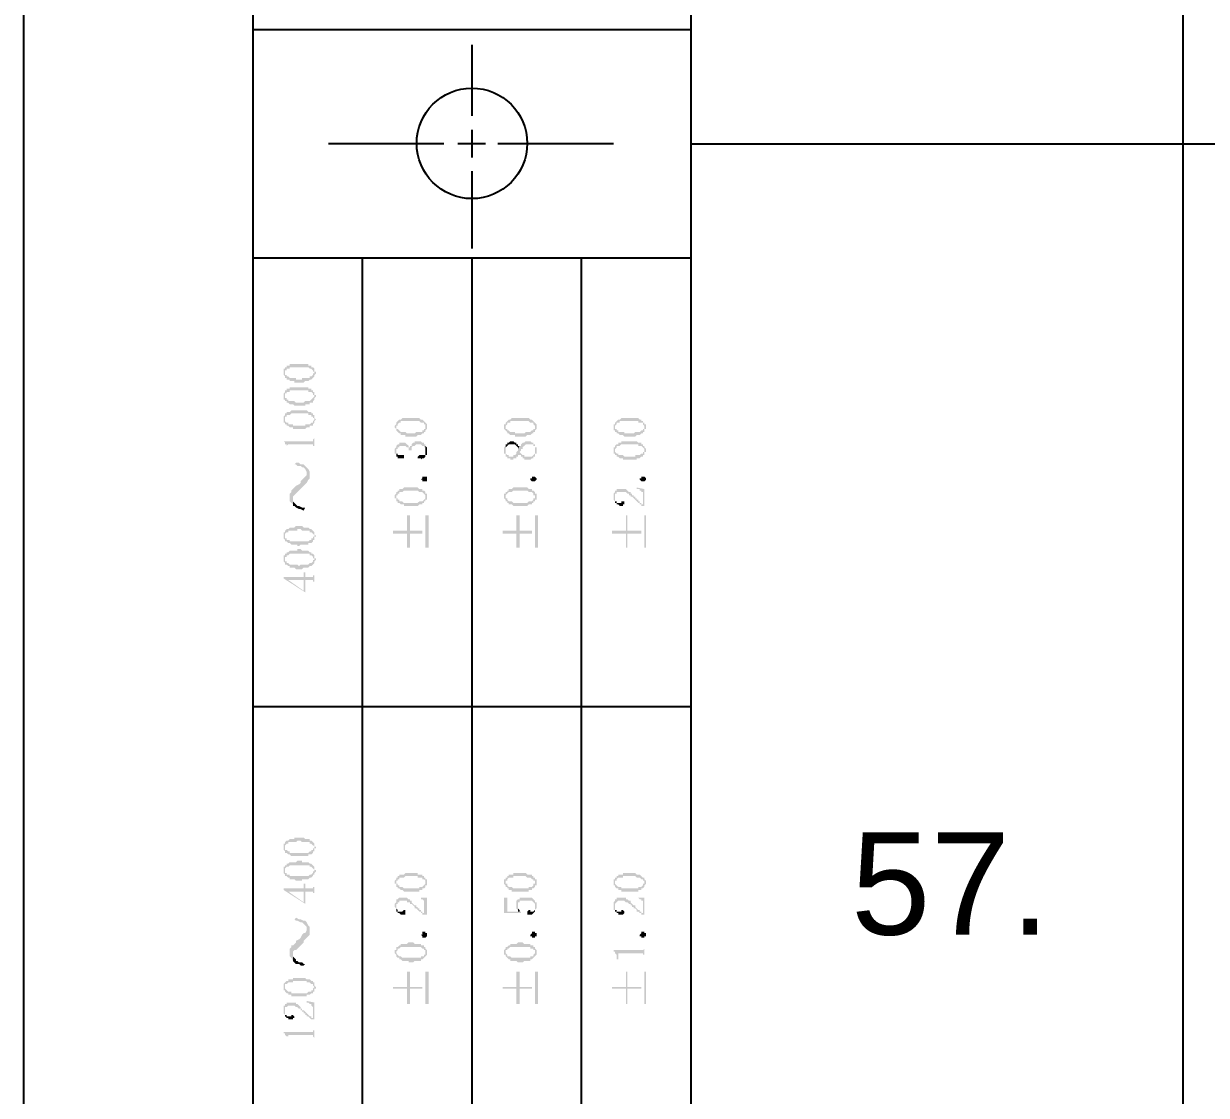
# Model space of a CAD drawing. Header units: millimetres. Extents: x 7018 to 13530, y 4187 to 5692.
# Drawn here: x 12184.84 to 12219.46, y 5045.97 to 5077.33 of the extents above; entities that cross this region are included whole.
import ezdxf

# ---------------------------------------------------------------- set-up
doc = ezdxf.new("R2010")
doc.units = ezdxf.units.MM
doc.styles.get("Standard").update_dxf_attribs({"font": 'arial.ttf'})

msp = doc.modelspace()

# ---------------------------------------------------------------- hatches: boundary and pattern name
at = {"transparency": 33554559}
for points in [[(12192.454, 5067.095), (12192.454, 5067.05), (12192.454, 5067.05), (12192.499, 5067.005), (12192.499, 5067.14), (12192.499, 5067.186), (12192.544, 5067.186), (12192.544, 5067.231), (12192.634, 5067.231), (12192.634, 5067.276), (12193.176, 5067.276), (12193.221, 5067.231), (12193.266, 5067.231), (12193.311, 5067.186), (12193.311, 5067.14), (12193.357, 5067.14), (12193.357, 5067.095), (12193.357, 5067.231), (12193.311, 5067.276), (12193.266, 5067.276), (12193.266, 5067.321), (12193.176, 5067.321), (12193.176, 5067.366), (12192.634, 5067.366), (12192.634, 5067.321), (12192.544, 5067.321), (12192.544, 5067.276), (12192.499, 5067.276), (12192.499, 5067.231), (12192.454, 5067.231), (12192.454, 5067.186), (12192.454, 5067.14)], [(12192.499, 5067.005), (12192.499, 5066.96), (12192.544, 5066.96), (12192.544, 5066.915), (12192.634, 5066.915), (12192.634, 5066.87), (12192.77, 5066.87), (12192.77, 5066.824), (12193.041, 5066.824), (12193.086, 5066.87), (12193.176, 5066.87), (12193.221, 5066.915), (12193.266, 5066.915), (12193.311, 5066.96), (12193.311, 5066.96), (12193.357, 5067.005), (12193.357, 5067.05), (12193.357, 5067.05), (12193.402, 5067.095), (12193.402, 5067.14), (12193.357, 5067.14), (12193.357, 5067.186), (12193.357, 5067.231), (12193.357, 5067.095), (12193.311, 5067.095), (12193.311, 5067.05), (12193.311, 5067.05), (12193.266, 5067.005), (12193.221, 5067.005), (12193.221, 5066.96), (12192.995, 5066.96), (12192.995, 5066.915), (12192.815, 5066.915), (12192.815, 5066.96), (12192.634, 5066.96), (12192.589, 5067.005), (12192.544, 5067.005), (12192.544, 5067.05), (12192.499, 5067.05), (12192.499, 5067.095), (12192.499, 5067.095)], [(12192.454, 5066.418), (12192.454, 5066.328), (12192.499, 5066.328), (12192.499, 5066.418), (12192.499, 5066.463), (12192.499, 5066.509), (12192.544, 5066.509), (12192.544, 5066.554), (12192.634, 5066.554), (12192.634, 5066.599), (12193.176, 5066.599), (12193.176, 5066.554), (12193.266, 5066.554), (12193.311, 5066.509), (12193.311, 5066.463), (12193.357, 5066.463), (12193.357, 5066.418), (12193.357, 5066.554), (12193.311, 5066.554), (12193.311, 5066.599), (12193.266, 5066.599), (12193.266, 5066.644), (12193.176, 5066.644), (12193.176, 5066.689), (12192.634, 5066.689), (12192.634, 5066.644), (12192.544, 5066.644), (12192.544, 5066.599), (12192.499, 5066.599), (12192.499, 5066.554), (12192.499, 5066.554), (12192.454, 5066.509), (12192.454, 5066.463), (12192.454, 5066.463)], [(12192.499, 5066.328), (12192.499, 5066.283), (12192.544, 5066.283), (12192.544, 5066.238), (12192.589, 5066.238), (12192.634, 5066.193), (12192.725, 5066.193), (12192.77, 5066.147), (12193.086, 5066.147), (12193.086, 5066.193), (12193.221, 5066.193), (12193.221, 5066.238), (12193.311, 5066.238), (12193.311, 5066.283), (12193.311, 5066.283), (12193.357, 5066.328), (12193.357, 5066.373), (12193.357, 5066.373), (12193.402, 5066.418), (12193.402, 5066.463), (12193.357, 5066.463), (12193.357, 5066.509), (12193.357, 5066.554), (12193.357, 5066.418), (12193.357, 5066.418), (12193.311, 5066.373), (12193.311, 5066.373), (12193.266, 5066.328), (12193.266, 5066.328), (12193.221, 5066.283), (12193.086, 5066.283), (12193.041, 5066.238), (12192.815, 5066.238), (12192.77, 5066.283), (12192.589, 5066.283), (12192.589, 5066.328), (12192.544, 5066.328), (12192.544, 5066.373), (12192.499, 5066.373), (12192.499, 5066.418), (12192.499, 5066.418)], [(12192.454, 5065.741), (12192.454, 5065.696), (12192.454, 5065.651), (12192.499, 5065.651), (12192.499, 5065.606), (12192.499, 5065.741), (12192.499, 5065.786), (12192.499, 5065.832), (12192.544, 5065.832), (12192.544, 5065.877), (12192.634, 5065.877), (12192.68, 5065.922), (12193.176, 5065.922), (12193.176, 5065.877), (12193.266, 5065.877), (12193.266, 5065.832), (12193.311, 5065.832), (12193.311, 5065.786), (12193.357, 5065.786), (12193.357, 5065.741), (12193.357, 5065.877), (12193.311, 5065.877), (12193.311, 5065.922), (12193.266, 5065.922), (12193.266, 5065.967), (12193.176, 5065.967), (12193.131, 5066.012), (12192.68, 5066.012), (12192.634, 5065.967), (12192.544, 5065.967), (12192.544, 5065.922), (12192.499, 5065.922), (12192.499, 5065.877), (12192.499, 5065.877), (12192.454, 5065.832), (12192.454, 5065.786), (12192.454, 5065.786)], [(12192.499, 5065.606), (12192.544, 5065.606), (12192.544, 5065.561), (12192.589, 5065.561), (12192.634, 5065.516), (12192.725, 5065.516), (12192.725, 5065.47), (12193.086, 5065.47), (12193.131, 5065.516), (12193.221, 5065.516), (12193.221, 5065.561), (12193.311, 5065.561), (12193.311, 5065.606), (12193.311, 5065.606), (12193.357, 5065.651), (12193.357, 5065.696), (12193.357, 5065.696), (12193.402, 5065.741), (12193.402, 5065.741), (12193.357, 5065.786), (12193.357, 5065.832), (12193.357, 5065.877), (12193.357, 5065.741), (12193.357, 5065.741), (12193.311, 5065.696), (12193.311, 5065.651), (12193.266, 5065.651), (12193.221, 5065.606), (12193.086, 5065.606), (12193.086, 5065.561), (12192.725, 5065.561), (12192.725, 5065.606), (12192.589, 5065.606), (12192.589, 5065.651), (12192.544, 5065.651), (12192.499, 5065.696), (12192.499, 5065.741), (12192.499, 5065.741)], [(12195.703, 5065.516), (12195.703, 5065.516), (12195.749, 5065.47), (12195.749, 5065.425), (12195.749, 5065.516), (12195.749, 5065.561), (12195.794, 5065.561), (12195.794, 5065.606), (12195.794, 5065.606), (12195.839, 5065.651), (12195.884, 5065.651), (12195.884, 5065.696), (12196.426, 5065.696), (12196.471, 5065.651), (12196.561, 5065.651), (12196.561, 5065.606), (12196.606, 5065.606), (12196.606, 5065.561), (12196.606, 5065.516), (12196.606, 5065.651), (12196.606, 5065.651), (12196.561, 5065.696), (12196.561, 5065.696), (12196.516, 5065.741), (12196.471, 5065.741), (12196.426, 5065.786), (12195.929, 5065.786), (12195.884, 5065.741), (12195.839, 5065.741), (12195.794, 5065.696), (12195.794, 5065.696), (12195.749, 5065.651), (12195.749, 5065.606), (12195.749, 5065.606), (12195.703, 5065.561), (12195.703, 5065.561)], [(12195.749, 5065.425), (12195.794, 5065.38), (12195.794, 5065.38), (12195.839, 5065.335), (12195.884, 5065.335), (12195.884, 5065.29), (12196.019, 5065.29), (12196.019, 5065.245), (12196.335, 5065.245), (12196.38, 5065.29), (12196.471, 5065.29), (12196.516, 5065.335), (12196.561, 5065.335), (12196.561, 5065.38), (12196.606, 5065.38), (12196.606, 5065.425), (12196.606, 5065.425), (12196.651, 5065.47), (12196.651, 5065.516), (12196.651, 5065.561), (12196.651, 5065.606), (12196.651, 5065.606), (12196.606, 5065.651), (12196.606, 5065.516), (12196.606, 5065.47), (12196.561, 5065.47), (12196.561, 5065.425), (12196.516, 5065.425), (12196.516, 5065.38), (12196.335, 5065.38), (12196.29, 5065.335), (12196.064, 5065.335), (12196.019, 5065.38), (12195.884, 5065.38), (12195.839, 5065.425), (12195.839, 5065.425), (12195.794, 5065.47), (12195.749, 5065.47), (12195.749, 5065.516), (12195.749, 5065.516)], [(12198.908, 5065.516), (12198.908, 5065.47), (12198.953, 5065.425), (12198.953, 5065.516), (12198.953, 5065.561), (12198.953, 5065.561), (12198.998, 5065.606), (12198.998, 5065.651), (12199.088, 5065.651), (12199.088, 5065.696), (12199.63, 5065.696), (12199.675, 5065.651), (12199.765, 5065.651), (12199.765, 5065.606), (12199.765, 5065.606), (12199.81, 5065.561), (12199.81, 5065.516), (12199.81, 5065.651), (12199.81, 5065.651), (12199.765, 5065.696), (12199.765, 5065.696), (12199.72, 5065.741), (12199.675, 5065.741), (12199.63, 5065.786), (12199.133, 5065.786), (12199.088, 5065.741), (12199.043, 5065.741), (12198.998, 5065.696), (12198.998, 5065.696), (12198.953, 5065.651), (12198.953, 5065.606), (12198.908, 5065.606), (12198.908, 5065.561), (12198.908, 5065.561)], [(12198.953, 5065.425), (12198.998, 5065.38), (12198.998, 5065.335), (12199.043, 5065.335), (12199.088, 5065.29), (12199.224, 5065.29), (12199.224, 5065.245), (12199.54, 5065.245), (12199.585, 5065.29), (12199.675, 5065.29), (12199.72, 5065.335), (12199.765, 5065.335), (12199.765, 5065.38), (12199.81, 5065.38), (12199.81, 5065.425), (12199.81, 5065.425), (12199.856, 5065.47), (12199.856, 5065.516), (12199.856, 5065.561), (12199.856, 5065.606), (12199.856, 5065.606), (12199.81, 5065.651), (12199.81, 5065.516), (12199.81, 5065.47), (12199.765, 5065.47), (12199.765, 5065.425), (12199.72, 5065.425), (12199.675, 5065.38), (12199.54, 5065.38), (12199.495, 5065.335), (12199.224, 5065.335), (12199.224, 5065.38), (12199.088, 5065.38), (12199.043, 5065.425), (12198.998, 5065.425), (12198.998, 5065.47), (12198.953, 5065.47), (12198.953, 5065.516), (12198.953, 5065.516)], [(12202.112, 5065.516), (12202.112, 5065.425), (12202.157, 5065.425), (12202.157, 5065.516), (12202.157, 5065.561), (12202.157, 5065.561), (12202.202, 5065.606), (12202.202, 5065.651), (12202.293, 5065.651), (12202.293, 5065.696), (12202.834, 5065.696), (12202.834, 5065.651), (12202.97, 5065.651), (12202.97, 5065.606), (12202.97, 5065.606), (12203.015, 5065.561), (12203.015, 5065.516), (12203.015, 5065.651), (12202.97, 5065.651), (12202.97, 5065.696), (12202.925, 5065.696), (12202.925, 5065.741), (12202.879, 5065.741), (12202.834, 5065.786), (12202.338, 5065.786), (12202.293, 5065.741), (12202.248, 5065.741), (12202.202, 5065.696), (12202.202, 5065.696), (12202.157, 5065.651), (12202.157, 5065.606), (12202.112, 5065.606), (12202.112, 5065.561), (12202.112, 5065.561)], [(12202.157, 5065.425), (12202.157, 5065.38), (12202.202, 5065.38), (12202.202, 5065.335), (12202.248, 5065.335), (12202.293, 5065.29), (12202.383, 5065.29), (12202.428, 5065.245), (12202.744, 5065.245), (12202.789, 5065.29), (12202.879, 5065.29), (12202.925, 5065.335), (12202.97, 5065.335), (12202.97, 5065.38), (12203.015, 5065.38), (12203.015, 5065.425), (12203.015, 5065.47), (12203.06, 5065.47), (12203.06, 5065.516), (12203.06, 5065.561), (12203.06, 5065.606), (12203.015, 5065.606), (12203.015, 5065.651), (12203.015, 5065.516), (12203.015, 5065.47), (12202.97, 5065.47), (12202.97, 5065.425), (12202.925, 5065.425), (12202.879, 5065.38), (12202.744, 5065.38), (12202.699, 5065.335), (12202.428, 5065.335), (12202.428, 5065.38), (12202.248, 5065.38), (12202.248, 5065.425), (12202.202, 5065.425), (12202.202, 5065.47), (12202.157, 5065.47), (12202.157, 5065.516), (12202.157, 5065.516)], [(12192.454, 5065.109), (12192.454, 5065.109), (12192.499, 5065.064), (12192.499, 5065.019), (12192.544, 5065.019), (12192.544, 5064.974), (12192.544, 5064.884), (12192.544, 5064.974), (12192.589, 5065.019), (12193.311, 5065.019), (12193.311, 5064.974), (12193.357, 5064.974), (12193.357, 5064.884), (12193.357, 5065.29), (12193.357, 5065.2), (12193.357, 5065.2), (12193.311, 5065.155), (12193.311, 5065.109), (12193.266, 5065.109)], [(12195.703, 5064.839), (12195.703, 5064.748), (12195.749, 5064.748), (12195.749, 5064.703), (12195.749, 5064.839), (12195.749, 5064.884), (12195.794, 5064.884), (12195.794, 5064.929), (12195.839, 5064.929), (12195.839, 5064.974), (12196.019, 5064.974), (12196.064, 5064.929), (12196.11, 5064.929), (12196.11, 5064.884), (12196.11, 5064.839), (12196.155, 5064.839), (12196.155, 5064.748), (12196.155, 5064.839), (12196.2, 5064.839), (12196.2, 5064.884), (12196.2, 5064.929), (12196.2, 5064.929), (12196.245, 5064.974), (12196.29, 5064.974), (12196.335, 5065.019), (12196.471, 5065.019), (12196.516, 5064.974), (12196.561, 5064.974), (12196.561, 5064.929), (12196.606, 5064.929), (12196.606, 5064.884), (12196.606, 5064.794), (12196.606, 5064.974), (12196.606, 5065.019), (12196.561, 5065.019), (12196.561, 5065.064), (12196.516, 5065.064), (12196.471, 5065.109), (12196.29, 5065.109), (12196.29, 5065.064), (12196.245, 5065.064), (12196.2, 5065.019), (12196.2, 5064.974), (12196.155, 5064.974), (12196.155, 5064.884), (12196.155, 5064.929), (12196.11, 5064.929), (12196.11, 5064.974), (12196.11, 5064.974), (12196.064, 5065.019), (12196.064, 5065.019), (12196.019, 5065.064), (12195.839, 5065.064), (12195.839, 5065.019), (12195.794, 5065.019), (12195.749, 5064.974), (12195.749, 5064.929), (12195.749, 5064.929), (12195.703, 5064.884), (12195.703, 5064.884)], [(12196.38, 5064.658), (12196.38, 5064.613), (12196.471, 5064.613), (12196.471, 5064.568), (12196.471, 5064.568), (12196.516, 5064.613), (12196.561, 5064.613), (12196.606, 5064.658), (12196.606, 5064.703), (12196.651, 5064.703), (12196.651, 5064.748), (12196.651, 5064.839), (12196.651, 5064.884), (12196.651, 5064.929), (12196.651, 5064.929), (12196.606, 5064.974), (12196.606, 5064.794), (12196.606, 5064.703), (12196.426, 5064.703)], [(12198.908, 5064.839), (12198.908, 5064.748), (12198.953, 5064.748), (12198.953, 5064.703), (12198.953, 5064.658), (12198.998, 5064.658), (12198.998, 5064.613), (12199.088, 5064.613), (12199.088, 5064.568), (12199.179, 5064.568), (12199.179, 5064.613), (12199.269, 5064.613), (12199.269, 5064.658), (12199.314, 5064.658), (12199.314, 5064.703), (12199.359, 5064.703), (12199.359, 5064.748), (12199.359, 5064.703), (12199.359, 5064.794), (12199.359, 5064.794), (12199.404, 5064.839), (12199.404, 5064.884), (12199.449, 5064.884), (12199.449, 5064.929), (12199.449, 5064.929), (12199.495, 5064.974), (12199.495, 5064.974), (12199.54, 5065.019), (12199.765, 5065.019), (12199.765, 5064.974), (12199.81, 5064.974), (12199.81, 5064.884), (12199.81, 5064.703), (12199.81, 5064.748), (12199.856, 5064.748), (12199.856, 5064.794), (12199.856, 5064.884), (12199.856, 5064.929), (12199.81, 5064.929), (12199.81, 5064.974), (12199.81, 5065.019), (12199.765, 5065.019), (12199.765, 5065.064), (12199.72, 5065.064), (12199.675, 5065.109), (12199.54, 5065.109), (12199.495, 5065.064), (12199.449, 5065.064), (12199.404, 5065.019), (12199.404, 5064.974), (12199.359, 5064.974), (12199.359, 5064.929), (12199.359, 5064.974), (12199.314, 5064.884), (12199.314, 5064.839), (12199.314, 5064.839), (12199.269, 5064.794), (12199.269, 5064.748), (12199.269, 5064.748), (12199.224, 5064.703), (12199.179, 5064.703), (12199.179, 5064.658), (12199.043, 5064.658), (12199.043, 5064.703), (12198.998, 5064.703), (12198.953, 5064.748), (12198.953, 5064.794), (12198.953, 5064.974), (12198.953, 5064.974), (12198.908, 5064.929), (12198.908, 5064.884), (12198.908, 5064.884)], [(12198.953, 5064.974), (12198.953, 5064.839), (12198.953, 5064.884), (12198.953, 5064.929), (12198.953, 5064.929), (12198.998, 5064.974), (12198.998, 5064.974), (12199.043, 5065.019), (12199.224, 5065.019), (12199.269, 5064.974), (12199.269, 5064.974), (12199.314, 5064.929), (12199.314, 5064.884), (12199.359, 5064.974), (12199.314, 5064.974), (12199.314, 5065.019), (12199.269, 5065.019), (12199.269, 5065.064), (12199.224, 5065.064), (12199.179, 5065.109), (12199.088, 5065.109), (12199.043, 5065.064), (12198.998, 5065.064), (12198.998, 5065.019), (12198.953, 5065.019)], [(12202.112, 5064.839), (12202.112, 5064.794), (12202.112, 5064.748), (12202.157, 5064.748), (12202.157, 5064.703), (12202.157, 5064.839), (12202.157, 5064.884), (12202.157, 5064.884), (12202.202, 5064.929), (12202.202, 5064.974), (12202.293, 5064.974), (12202.338, 5065.019), (12202.834, 5065.019), (12202.834, 5064.974), (12202.925, 5064.974), (12202.97, 5064.929), (12202.97, 5064.929), (12203.015, 5064.884), (12203.015, 5064.839), (12203.015, 5064.974), (12202.97, 5064.974), (12202.97, 5065.019), (12202.925, 5065.019), (12202.925, 5065.064), (12202.834, 5065.064), (12202.789, 5065.109), (12202.338, 5065.109), (12202.338, 5065.064), (12202.248, 5065.064), (12202.248, 5065.019), (12202.202, 5065.019), (12202.157, 5064.974), (12202.157, 5064.929), (12202.112, 5064.929), (12202.112, 5064.884), (12202.112, 5064.884)], [(12202.157, 5064.703), (12202.202, 5064.703), (12202.202, 5064.658), (12202.248, 5064.658), (12202.293, 5064.613), (12202.383, 5064.613), (12202.383, 5064.568), (12202.789, 5064.568), (12202.789, 5064.613), (12202.879, 5064.613), (12202.925, 5064.658), (12202.97, 5064.658), (12202.97, 5064.703), (12203.015, 5064.703), (12203.015, 5064.748), (12203.015, 5064.794), (12203.06, 5064.794), (12203.06, 5064.839), (12203.06, 5064.884), (12203.06, 5064.884), (12203.015, 5064.929), (12203.015, 5064.974), (12203.015, 5064.839), (12203.015, 5064.794), (12202.97, 5064.794), (12202.97, 5064.748), (12202.925, 5064.748), (12202.879, 5064.703), (12202.744, 5064.703), (12202.744, 5064.658), (12202.428, 5064.658), (12202.383, 5064.703), (12202.248, 5064.703), (12202.248, 5064.748), (12202.202, 5064.748), (12202.157, 5064.794), (12202.157, 5064.839), (12202.157, 5064.839)], [(12195.749, 5064.703), (12195.749, 5064.658), (12195.794, 5064.658), (12195.794, 5064.613), (12195.974, 5064.613), (12195.974, 5064.658), (12195.974, 5064.703), (12195.794, 5064.703), (12195.794, 5064.748), (12195.749, 5064.748), (12195.749, 5064.794), (12195.749, 5064.794)], [(12199.359, 5064.703), (12199.404, 5064.703), (12199.404, 5064.658), (12199.449, 5064.658), (12199.449, 5064.613), (12199.495, 5064.613), (12199.495, 5064.568), (12199.675, 5064.568), (12199.72, 5064.613), (12199.765, 5064.613), (12199.765, 5064.658), (12199.81, 5064.658), (12199.81, 5064.703), (12199.81, 5064.839), (12199.81, 5064.748), (12199.81, 5064.748), (12199.765, 5064.703), (12199.765, 5064.703), (12199.72, 5064.658), (12199.495, 5064.658), (12199.495, 5064.703), (12199.449, 5064.703), (12199.404, 5064.748), (12199.404, 5064.748), (12199.359, 5064.794)], [(12192.77, 5064.432), (12192.815, 5064.432), (12192.86, 5064.387), (12192.95, 5064.387), (12192.995, 5064.342), (12193.041, 5064.342), (12193.086, 5064.297), (12193.131, 5064.207), (12193.131, 5063.891), (12193.131, 5063.891), (12193.176, 5063.981), (12193.221, 5064.026), (12193.221, 5064.207), (12193.176, 5064.297), (12193.131, 5064.342), (12193.131, 5064.342), (12193.086, 5064.387), (12193.041, 5064.432), (12192.95, 5064.432), (12192.905, 5064.478), (12192.815, 5064.478)], [(12192.634, 5063.44), (12192.634, 5063.349), (12192.68, 5063.304), (12192.725, 5063.259), (12192.725, 5063.44), (12192.725, 5063.485), (12192.77, 5063.53), (12192.815, 5063.575), (12192.86, 5063.62), (12192.905, 5063.665), (12192.95, 5063.71), (12192.995, 5063.755), (12193.041, 5063.801), (12193.041, 5063.801), (12193.086, 5063.846), (12193.131, 5063.891), (12193.131, 5064.162), (12193.131, 5064.117), (12193.086, 5064.071), (12193.041, 5064.026), (12192.995, 5063.981), (12192.95, 5063.936), (12192.95, 5063.891), (12192.905, 5063.846), (12192.815, 5063.801), (12192.815, 5063.801), (12192.77, 5063.755), (12192.725, 5063.71), (12192.68, 5063.665), (12192.68, 5063.62), (12192.634, 5063.575), (12192.634, 5063.53)], [(12196.651, 5063.981), (12196.651, 5063.936), (12196.516, 5063.936), (12196.516, 5063.981), (12196.471, 5063.981), (12196.516, 5064.026), (12196.516, 5064.071), (12196.651, 5064.071), (12196.651, 5064.026), (12196.651, 5063.981)], [(12199.856, 5063.981), (12199.856, 5063.981), (12199.81, 5063.936), (12199.72, 5063.936), (12199.675, 5063.981), (12199.675, 5064.026), (12199.72, 5064.026), (12199.72, 5064.071), (12199.81, 5064.071), (12199.856, 5064.026), (12199.856, 5063.981)], [(12203.06, 5063.981), (12203.06, 5063.981), (12203.015, 5063.936), (12202.925, 5063.936), (12202.879, 5063.981), (12202.879, 5064.026), (12202.925, 5064.026), (12202.925, 5064.071), (12203.015, 5064.071), (12203.06, 5064.026), (12203.06, 5063.981)], [(12195.703, 5063.485), (12195.703, 5063.44), (12195.749, 5063.44), (12195.749, 5063.394), (12195.749, 5063.349), (12195.749, 5063.485), (12195.749, 5063.53), (12195.794, 5063.53), (12195.794, 5063.575), (12195.839, 5063.575), (12195.839, 5063.62), (12195.929, 5063.62), (12195.974, 5063.665), (12196.38, 5063.665), (12196.426, 5063.62), (12196.516, 5063.62), (12196.561, 5063.575), (12196.561, 5063.575), (12196.606, 5063.53), (12196.606, 5063.485), (12196.606, 5063.62), (12196.606, 5063.62), (12196.561, 5063.665), (12196.516, 5063.665), (12196.516, 5063.71), (12196.426, 5063.71), (12196.38, 5063.755), (12195.974, 5063.755), (12195.929, 5063.71), (12195.839, 5063.71), (12195.839, 5063.665), (12195.794, 5063.665), (12195.794, 5063.62), (12195.749, 5063.62), (12195.749, 5063.575), (12195.749, 5063.575), (12195.703, 5063.53), (12195.703, 5063.53)], [(12195.749, 5063.349), (12195.794, 5063.349), (12195.794, 5063.304), (12195.839, 5063.304), (12195.884, 5063.259), (12195.974, 5063.259), (12195.974, 5063.214), (12196.38, 5063.214), (12196.426, 5063.259), (12196.516, 5063.259), (12196.516, 5063.304), (12196.561, 5063.304), (12196.561, 5063.349), (12196.606, 5063.349), (12196.606, 5063.394), (12196.651, 5063.394), (12196.651, 5063.44), (12196.651, 5063.485), (12196.651, 5063.53), (12196.651, 5063.575), (12196.606, 5063.575), (12196.606, 5063.62), (12196.606, 5063.485), (12196.606, 5063.44), (12196.606, 5063.44), (12196.561, 5063.394), (12196.561, 5063.394), (12196.516, 5063.349), (12196.426, 5063.349), (12196.38, 5063.304), (12195.974, 5063.304), (12195.929, 5063.349), (12195.839, 5063.349), (12195.839, 5063.394), (12195.794, 5063.394), (12195.794, 5063.44), (12195.749, 5063.44), (12195.749, 5063.485), (12195.749, 5063.485)], [(12198.908, 5063.485), (12198.908, 5063.44), (12198.908, 5063.44), (12198.953, 5063.394), (12198.953, 5063.349), (12198.953, 5063.485), (12198.953, 5063.53), (12198.953, 5063.53), (12198.998, 5063.575), (12198.998, 5063.575), (12199.043, 5063.62), (12199.133, 5063.62), (12199.179, 5063.665), (12199.585, 5063.665), (12199.63, 5063.62), (12199.72, 5063.62), (12199.765, 5063.575), (12199.765, 5063.53), (12199.81, 5063.53), (12199.81, 5063.485), (12199.81, 5063.62), (12199.81, 5063.62), (12199.765, 5063.665), (12199.72, 5063.665), (12199.72, 5063.71), (12199.63, 5063.71), (12199.585, 5063.755), (12199.179, 5063.755), (12199.133, 5063.71), (12199.043, 5063.71), (12199.043, 5063.665), (12198.998, 5063.665), (12198.998, 5063.62), (12198.953, 5063.62), (12198.953, 5063.575), (12198.908, 5063.575), (12198.908, 5063.53), (12198.908, 5063.53)], [(12198.953, 5063.349), (12198.998, 5063.349), (12198.998, 5063.304), (12199.043, 5063.304), (12199.043, 5063.259), (12199.133, 5063.259), (12199.179, 5063.214), (12199.585, 5063.214), (12199.63, 5063.259), (12199.72, 5063.259), (12199.72, 5063.304), (12199.765, 5063.304), (12199.765, 5063.349), (12199.81, 5063.349), (12199.81, 5063.394), (12199.856, 5063.394), (12199.856, 5063.44), (12199.856, 5063.485), (12199.856, 5063.53), (12199.856, 5063.575), (12199.81, 5063.575), (12199.81, 5063.62), (12199.81, 5063.485), (12199.81, 5063.44), (12199.765, 5063.44), (12199.765, 5063.394), (12199.765, 5063.394), (12199.72, 5063.349), (12199.63, 5063.349), (12199.585, 5063.304), (12199.179, 5063.304), (12199.133, 5063.349), (12199.043, 5063.349), (12198.998, 5063.394), (12198.998, 5063.44), (12198.953, 5063.44), (12198.953, 5063.485), (12198.953, 5063.485)], [(12202.112, 5063.485), (12202.112, 5063.44), (12202.112, 5063.394), (12202.112, 5063.394), (12202.157, 5063.349), (12202.157, 5063.485), (12202.157, 5063.575), (12202.202, 5063.575), (12202.202, 5063.62), (12202.473, 5063.62), (12202.518, 5063.575), (12202.563, 5063.575), (12202.563, 5063.53), (12202.609, 5063.53), (12202.609, 5063.485), (12202.654, 5063.485), (12202.699, 5063.44), (12202.699, 5063.44), (12202.744, 5063.394), (12202.744, 5063.394), (12202.789, 5063.349), (12202.789, 5063.349), (12202.834, 5063.304), (12202.879, 5063.304), (12202.879, 5063.259), (12202.925, 5063.259), (12202.925, 5063.214), (12202.97, 5063.214), (12202.97, 5063.259), (12202.925, 5063.259), (12202.925, 5063.304), (12202.879, 5063.304), (12202.879, 5063.349), (12202.834, 5063.349), (12202.834, 5063.394), (12202.789, 5063.394), (12202.789, 5063.44), (12202.744, 5063.44), (12202.744, 5063.485), (12202.699, 5063.485), (12202.699, 5063.53), (12202.654, 5063.53), (12202.654, 5063.575), (12202.609, 5063.575), (12202.609, 5063.62), (12202.563, 5063.62), (12202.518, 5063.665), (12202.518, 5063.665), (12202.473, 5063.71), (12202.202, 5063.71), (12202.202, 5063.665), (12202.157, 5063.665), (12202.157, 5063.62), (12202.157, 5063.62), (12202.112, 5063.575), (12202.112, 5063.53), (12202.112, 5063.53)], [(12202.789, 5063.755), (12202.789, 5063.71), (12202.879, 5063.71), (12202.879, 5063.665), (12202.925, 5063.665), (12202.925, 5063.62), (12202.97, 5063.62), (12202.97, 5063.214), (12203.015, 5063.214), (12203.015, 5063.71)], [(12192.725, 5063.259), (12192.725, 5063.214), (12192.77, 5063.214), (12192.815, 5063.169), (12192.905, 5063.124), (12192.95, 5063.124), (12193.041, 5063.078), (12193.086, 5063.169), (12192.995, 5063.169), (12192.905, 5063.214), (12192.86, 5063.214), (12192.815, 5063.259), (12192.815, 5063.259), (12192.77, 5063.304), (12192.725, 5063.349), (12192.725, 5063.44)], [(12202.157, 5063.349), (12202.157, 5063.304), (12202.202, 5063.304), (12202.202, 5063.259), (12202.248, 5063.259), (12202.293, 5063.214), (12202.383, 5063.214), (12202.383, 5063.259), (12202.428, 5063.259), (12202.428, 5063.304), (12202.428, 5063.349), (12202.338, 5063.349), (12202.338, 5063.304), (12202.202, 5063.304), (12202.202, 5063.349), (12202.157, 5063.349), (12202.157, 5063.394), (12202.157, 5063.485)], [(12195.658, 5062.492), (12195.658, 5062.401), (12196.064, 5062.401), (12196.064, 5061.995), (12196.155, 5061.995), (12196.155, 5062.401), (12196.516, 5062.401), (12196.516, 5062.492), (12196.155, 5062.492), (12196.155, 5062.943), (12196.064, 5062.943), (12196.064, 5062.492)], [(12196.696, 5061.995), (12196.696, 5062.943), (12196.606, 5062.943), (12196.606, 5061.995)], [(12198.863, 5062.492), (12198.863, 5062.401), (12199.269, 5062.401), (12199.269, 5061.995), (12199.359, 5061.995), (12199.359, 5062.401), (12199.72, 5062.401), (12199.72, 5062.492), (12199.359, 5062.492), (12199.359, 5062.943), (12199.269, 5062.943), (12199.269, 5062.492)], [(12199.901, 5061.995), (12199.901, 5062.943), (12199.81, 5062.943), (12199.81, 5061.995)], [(12202.067, 5062.492), (12202.067, 5062.401), (12202.473, 5062.401), (12202.473, 5061.995), (12202.518, 5061.995), (12202.518, 5062.401), (12202.925, 5062.401), (12202.925, 5062.492), (12202.518, 5062.492), (12202.518, 5062.943), (12202.473, 5062.943), (12202.473, 5062.492)], [(12203.06, 5061.995), (12203.06, 5062.943), (12203.015, 5062.943), (12203.015, 5061.995)], [(12192.454, 5062.356), (12192.454, 5062.311), (12192.454, 5062.266), (12192.454, 5062.266), (12192.499, 5062.221), (12192.499, 5062.356), (12192.499, 5062.401), (12192.499, 5062.401), (12192.544, 5062.447), (12192.589, 5062.447), (12192.589, 5062.492), (12192.86, 5062.492), (12192.86, 5062.537), (12192.95, 5062.537), (12192.995, 5062.492), (12193.221, 5062.492), (12193.221, 5062.447), (12193.266, 5062.447), (12193.311, 5062.401), (12193.311, 5062.401), (12193.357, 5062.356), (12193.357, 5062.447), (12193.311, 5062.492), (12193.311, 5062.492), (12193.266, 5062.537), (12193.221, 5062.537), (12193.176, 5062.582), (12193.041, 5062.582), (12192.995, 5062.627), (12192.815, 5062.627), (12192.77, 5062.582), (12192.634, 5062.582), (12192.589, 5062.537), (12192.544, 5062.537), (12192.499, 5062.492), (12192.499, 5062.447), (12192.454, 5062.447), (12192.454, 5062.401)], [(12192.499, 5062.221), (12192.499, 5062.176), (12192.544, 5062.176), (12192.589, 5062.131), (12192.634, 5062.131), (12192.68, 5062.086), (12192.86, 5062.086), (12192.86, 5062.04), (12192.905, 5062.04), (12192.95, 5062.086), (12193.176, 5062.086), (12193.176, 5062.131), (12193.266, 5062.131), (12193.311, 5062.176), (12193.311, 5062.221), (12193.357, 5062.221), (12193.357, 5062.266), (12193.357, 5062.311), (12193.402, 5062.311), (12193.402, 5062.356), (12193.357, 5062.356), (12193.357, 5062.401), (12193.357, 5062.447), (12193.357, 5062.311), (12193.311, 5062.311), (12193.311, 5062.266), (12193.266, 5062.266), (12193.266, 5062.221), (12193.221, 5062.221), (12193.176, 5062.176), (12192.634, 5062.176), (12192.634, 5062.221), (12192.544, 5062.221), (12192.544, 5062.266), (12192.499, 5062.266), (12192.499, 5062.311), (12192.499, 5062.356)], [(12192.454, 5061.679), (12192.454, 5061.634), (12192.454, 5061.589), (12192.454, 5061.589), (12192.499, 5061.544), (12192.499, 5061.679), (12192.499, 5061.725), (12192.544, 5061.725), (12192.544, 5061.77), (12192.589, 5061.77), (12192.634, 5061.815), (12193.221, 5061.815), (12193.221, 5061.77), (12193.266, 5061.77), (12193.311, 5061.725), (12193.311, 5061.679), (12193.357, 5061.679), (12193.357, 5061.77), (12193.311, 5061.815), (12193.266, 5061.815), (12193.266, 5061.86), (12193.221, 5061.86), (12193.176, 5061.905), (12192.995, 5061.905), (12192.95, 5061.95), (12192.86, 5061.95), (12192.86, 5061.905), (12192.634, 5061.905), (12192.589, 5061.86), (12192.544, 5061.86), (12192.544, 5061.815), (12192.499, 5061.815), (12192.499, 5061.77), (12192.454, 5061.77), (12192.454, 5061.725)], [(12192.499, 5061.544), (12192.499, 5061.499), (12192.544, 5061.499), (12192.589, 5061.454), (12192.634, 5061.454), (12192.634, 5061.409), (12192.77, 5061.409), (12192.815, 5061.363), (12192.995, 5061.363), (12193.041, 5061.409), (12193.176, 5061.409), (12193.221, 5061.454), (12193.266, 5061.454), (12193.311, 5061.499), (12193.311, 5061.499), (12193.357, 5061.544), (12193.357, 5061.589), (12193.357, 5061.589), (12193.402, 5061.634), (12193.402, 5061.679), (12193.357, 5061.679), (12193.357, 5061.725), (12193.357, 5061.77), (12193.357, 5061.634), (12193.311, 5061.634), (12193.311, 5061.589), (12193.311, 5061.589), (12193.266, 5061.544), (12193.221, 5061.544), (12193.176, 5061.499), (12192.95, 5061.499), (12192.905, 5061.454), (12192.905, 5061.454), (12192.86, 5061.499), (12192.634, 5061.499), (12192.589, 5061.544), (12192.544, 5061.544), (12192.544, 5061.589), (12192.499, 5061.589), (12192.499, 5061.634), (12192.499, 5061.679)], [(12192.454, 5061.138), (12192.454, 5061.093), (12193.086, 5060.686), (12193.086, 5061.048), (12193.311, 5061.048), (12193.311, 5061.002), (12193.357, 5061.002), (12193.357, 5060.912), (12193.357, 5061.273), (12193.357, 5061.183), (12193.311, 5061.183), (12193.311, 5061.138), (12193.086, 5061.138), (12193.086, 5061.273), (12193.041, 5061.273), (12193.041, 5060.732), (12192.589, 5061.048), (12192.589, 5061.048)], [(12192.454, 5061.138), (12192.589, 5061.048), (12193.041, 5061.048), (12193.041, 5060.732), (12193.041, 5061.138)], [(12192.454, 5053.24), (12192.454, 5053.195), (12192.454, 5053.149), (12192.454, 5053.149), (12192.499, 5053.104), (12192.499, 5053.24), (12192.499, 5053.285), (12192.499, 5053.285), (12192.544, 5053.33), (12192.589, 5053.33), (12192.589, 5053.375), (12192.815, 5053.375), (12192.86, 5053.42), (12192.95, 5053.42), (12192.995, 5053.375), (12193.221, 5053.375), (12193.221, 5053.33), (12193.266, 5053.33), (12193.311, 5053.285), (12193.311, 5053.285), (12193.357, 5053.24), (12193.357, 5053.33), (12193.311, 5053.375), (12193.311, 5053.375), (12193.266, 5053.42), (12193.221, 5053.42), (12193.221, 5053.465), (12193.086, 5053.465), (12193.041, 5053.51), (12192.77, 5053.51), (12192.77, 5053.465), (12192.634, 5053.465), (12192.589, 5053.42), (12192.544, 5053.42), (12192.499, 5053.375), (12192.499, 5053.33), (12192.454, 5053.33), (12192.454, 5053.285)], [(12192.499, 5053.104), (12192.499, 5053.059), (12192.544, 5053.059), (12192.589, 5053.014), (12192.634, 5053.014), (12192.68, 5052.969), (12193.176, 5052.969), (12193.176, 5053.014), (12193.266, 5053.014), (12193.311, 5053.059), (12193.311, 5053.104), (12193.357, 5053.104), (12193.357, 5053.149), (12193.357, 5053.195), (12193.402, 5053.195), (12193.402, 5053.24), (12193.357, 5053.24), (12193.357, 5053.285), (12193.357, 5053.33), (12193.357, 5053.195), (12193.311, 5053.195), (12193.311, 5053.149), (12193.266, 5053.149), (12193.266, 5053.104), (12193.221, 5053.104), (12193.176, 5053.059), (12192.634, 5053.059), (12192.634, 5053.104), (12192.589, 5053.104), (12192.544, 5053.149), (12192.499, 5053.149), (12192.499, 5053.195), (12192.499, 5053.24)], [(12192.454, 5052.563), (12192.454, 5052.518), (12192.454, 5052.472), (12192.454, 5052.472), (12192.499, 5052.427), (12192.499, 5052.563), (12192.499, 5052.608), (12192.499, 5052.608), (12192.544, 5052.653), (12192.589, 5052.653), (12192.634, 5052.698), (12193.221, 5052.698), (12193.221, 5052.653), (12193.266, 5052.653), (12193.311, 5052.608), (12193.311, 5052.608), (12193.357, 5052.563), (12193.357, 5052.653), (12193.311, 5052.698), (12193.311, 5052.698), (12193.266, 5052.743), (12193.221, 5052.743), (12193.176, 5052.788), (12192.995, 5052.788), (12192.995, 5052.833), (12192.86, 5052.833), (12192.815, 5052.788), (12192.634, 5052.788), (12192.589, 5052.743), (12192.544, 5052.743), (12192.544, 5052.698), (12192.499, 5052.698), (12192.499, 5052.653), (12192.454, 5052.653), (12192.454, 5052.608)], [(12192.499, 5052.427), (12192.499, 5052.382), (12192.544, 5052.382), (12192.589, 5052.337), (12192.634, 5052.337), (12192.634, 5052.292), (12192.77, 5052.292), (12192.815, 5052.247), (12192.995, 5052.247), (12192.995, 5052.292), (12193.176, 5052.292), (12193.221, 5052.337), (12193.266, 5052.337), (12193.311, 5052.382), (12193.311, 5052.427), (12193.357, 5052.427), (12193.357, 5052.472), (12193.357, 5052.472), (12193.402, 5052.518), (12193.402, 5052.563), (12193.357, 5052.563), (12193.357, 5052.608), (12193.357, 5052.653), (12193.357, 5052.518), (12193.311, 5052.518), (12193.311, 5052.472), (12193.311, 5052.472), (12193.266, 5052.427), (12193.221, 5052.427), (12193.176, 5052.382), (12192.634, 5052.382), (12192.634, 5052.427), (12192.544, 5052.427), (12192.544, 5052.472), (12192.499, 5052.472), (12192.499, 5052.518), (12192.499, 5052.563)], [(12195.703, 5052.202), (12195.703, 5052.156), (12195.749, 5052.156), (12195.749, 5052.111), (12195.749, 5052.066), (12195.749, 5052.202), (12195.749, 5052.247), (12195.794, 5052.247), (12195.794, 5052.292), (12195.839, 5052.292), (12195.839, 5052.337), (12195.974, 5052.337), (12196.019, 5052.382), (12196.38, 5052.382), (12196.38, 5052.337), (12196.516, 5052.337), (12196.516, 5052.292), (12196.561, 5052.292), (12196.606, 5052.247), (12196.606, 5052.202), (12196.606, 5052.337), (12196.561, 5052.337), (12196.561, 5052.382), (12196.516, 5052.382), (12196.516, 5052.427), (12196.38, 5052.427), (12196.38, 5052.472), (12196.019, 5052.472), (12195.974, 5052.427), (12195.839, 5052.427), (12195.839, 5052.382), (12195.794, 5052.382), (12195.794, 5052.337), (12195.749, 5052.337), (12195.749, 5052.292), (12195.749, 5052.292), (12195.703, 5052.247)], [(12198.908, 5052.202), (12198.908, 5052.156), (12198.908, 5052.156), (12198.953, 5052.111), (12198.953, 5052.066), (12198.953, 5052.202), (12198.953, 5052.247), (12198.998, 5052.247), (12198.998, 5052.292), (12198.998, 5052.292), (12199.043, 5052.337), (12199.179, 5052.337), (12199.179, 5052.382), (12199.54, 5052.382), (12199.585, 5052.337), (12199.675, 5052.337), (12199.72, 5052.292), (12199.765, 5052.292), (12199.765, 5052.247), (12199.81, 5052.247), (12199.81, 5052.202), (12199.81, 5052.337), (12199.765, 5052.337), (12199.765, 5052.382), (12199.72, 5052.382), (12199.72, 5052.427), (12199.585, 5052.427), (12199.54, 5052.472), (12199.179, 5052.472), (12199.179, 5052.427), (12199.043, 5052.427), (12199.043, 5052.382), (12198.998, 5052.382), (12198.998, 5052.337), (12198.953, 5052.337), (12198.953, 5052.292), (12198.908, 5052.292)], [(12202.112, 5052.202), (12202.112, 5052.156), (12202.112, 5052.111), (12202.157, 5052.111), (12202.157, 5052.066), (12202.157, 5052.202), (12202.157, 5052.247), (12202.202, 5052.247), (12202.202, 5052.292), (12202.202, 5052.292), (12202.248, 5052.337), (12202.383, 5052.337), (12202.383, 5052.382), (12202.744, 5052.382), (12202.789, 5052.337), (12202.879, 5052.337), (12202.925, 5052.292), (12202.97, 5052.292), (12202.97, 5052.247), (12203.015, 5052.247), (12203.015, 5052.202), (12203.015, 5052.337), (12202.97, 5052.337), (12202.925, 5052.382), (12202.925, 5052.382), (12202.879, 5052.427), (12202.789, 5052.427), (12202.744, 5052.472), (12202.383, 5052.472), (12202.383, 5052.427), (12202.248, 5052.427), (12202.248, 5052.382), (12202.202, 5052.382), (12202.202, 5052.337), (12202.157, 5052.337), (12202.157, 5052.292), (12202.112, 5052.292)], [(12192.454, 5052.021), (12192.454, 5051.976), (12193.086, 5051.57), (12193.086, 5051.931), (12193.311, 5051.931), (12193.311, 5051.886), (12193.357, 5051.886), (12193.357, 5051.795), (12193.357, 5052.156), (12193.357, 5052.066), (12193.311, 5052.066), (12193.311, 5052.021), (12193.086, 5052.021), (12193.086, 5052.156), (12193.041, 5052.156), (12193.041, 5051.615), (12192.589, 5051.931), (12192.589, 5051.931)], [(12195.749, 5052.066), (12195.794, 5052.066), (12195.794, 5052.021), (12195.839, 5052.021), (12195.884, 5051.976), (12195.929, 5051.976), (12195.974, 5051.931), (12196.426, 5051.931), (12196.426, 5051.976), (12196.516, 5051.976), (12196.516, 5052.021), (12196.561, 5052.021), (12196.606, 5052.066), (12196.606, 5052.111), (12196.651, 5052.111), (12196.651, 5052.156), (12196.651, 5052.202), (12196.651, 5052.247), (12196.651, 5052.292), (12196.606, 5052.292), (12196.606, 5052.337), (12196.606, 5052.156), (12196.606, 5052.156), (12196.561, 5052.111), (12196.561, 5052.111), (12196.516, 5052.066), (12196.426, 5052.066), (12196.426, 5052.021), (12195.974, 5052.021), (12195.929, 5052.066), (12195.839, 5052.066), (12195.839, 5052.111), (12195.794, 5052.111), (12195.794, 5052.156), (12195.749, 5052.156), (12195.749, 5052.202)], [(12198.953, 5052.066), (12198.998, 5052.066), (12198.998, 5052.021), (12199.043, 5052.021), (12199.043, 5051.976), (12199.133, 5051.976), (12199.133, 5051.931), (12199.63, 5051.931), (12199.63, 5051.976), (12199.72, 5051.976), (12199.72, 5052.021), (12199.765, 5052.021), (12199.81, 5052.066), (12199.81, 5052.111), (12199.856, 5052.111), (12199.856, 5052.156), (12199.856, 5052.202), (12199.856, 5052.247), (12199.856, 5052.292), (12199.81, 5052.292), (12199.81, 5052.337), (12199.81, 5052.156), (12199.765, 5052.156), (12199.765, 5052.111), (12199.765, 5052.111), (12199.72, 5052.066), (12199.63, 5052.066), (12199.63, 5052.021), (12199.179, 5052.021), (12199.133, 5052.066), (12199.043, 5052.066), (12198.998, 5052.111), (12198.998, 5052.156), (12198.953, 5052.156), (12198.953, 5052.202)], [(12202.157, 5052.066), (12202.157, 5052.066), (12202.202, 5052.021), (12202.248, 5052.021), (12202.248, 5051.976), (12202.338, 5051.976), (12202.338, 5051.931), (12202.834, 5051.931), (12202.834, 5051.976), (12202.925, 5051.976), (12202.925, 5052.021), (12202.97, 5052.021), (12203.015, 5052.066), (12203.015, 5052.111), (12203.015, 5052.111), (12203.06, 5052.156), (12203.06, 5052.202), (12203.06, 5052.247), (12203.06, 5052.247), (12203.015, 5052.292), (12203.015, 5052.337), (12203.015, 5052.156), (12202.97, 5052.156), (12202.97, 5052.111), (12202.97, 5052.111), (12202.925, 5052.066), (12202.834, 5052.066), (12202.834, 5052.021), (12202.338, 5052.021), (12202.338, 5052.066), (12202.248, 5052.066), (12202.202, 5052.111), (12202.202, 5052.111), (12202.157, 5052.156), (12202.157, 5052.202)], [(12192.454, 5052.021), (12192.589, 5051.931), (12193.041, 5051.931), (12193.041, 5051.615), (12193.041, 5052.021)], [(12195.703, 5051.525), (12195.703, 5051.48), (12195.703, 5051.48), (12195.749, 5051.434), (12195.749, 5051.389), (12195.749, 5051.525), (12195.749, 5051.57), (12195.794, 5051.57), (12195.794, 5051.615), (12195.839, 5051.615), (12195.839, 5051.66), (12196.064, 5051.66), (12196.064, 5051.615), (12196.155, 5051.615), (12196.155, 5051.57), (12196.2, 5051.57), (12196.245, 5051.525), (12196.245, 5051.525), (12196.29, 5051.48), (12196.29, 5051.434), (12196.335, 5051.434), (12196.38, 5051.389), (12196.38, 5051.389), (12196.426, 5051.344), (12196.471, 5051.344), (12196.471, 5051.299), (12196.516, 5051.299), (12196.516, 5051.254), (12196.561, 5051.254), (12196.561, 5051.299), (12196.516, 5051.299), (12196.516, 5051.344), (12196.471, 5051.344), (12196.471, 5051.389), (12196.426, 5051.389), (12196.426, 5051.434), (12196.38, 5051.434), (12196.38, 5051.48), (12196.335, 5051.48), (12196.335, 5051.525), (12196.29, 5051.525), (12196.245, 5051.57), (12196.245, 5051.57), (12196.2, 5051.615), (12196.2, 5051.66), (12196.155, 5051.66), (12196.155, 5051.705), (12196.11, 5051.705), (12196.064, 5051.75), (12195.839, 5051.75), (12195.794, 5051.705), (12195.749, 5051.705), (12195.749, 5051.66), (12195.749, 5051.615), (12195.749, 5051.615), (12195.703, 5051.57)], [(12196.426, 5051.75), (12196.471, 5051.75), (12196.471, 5051.705), (12196.516, 5051.705), (12196.561, 5051.66), (12196.561, 5051.254), (12196.651, 5051.254), (12196.651, 5051.75)], [(12198.908, 5051.75), (12198.908, 5051.299), (12199.404, 5051.299), (12199.404, 5051.344), (12198.998, 5051.344), (12198.998, 5051.75)], [(12199.269, 5051.525), (12199.269, 5051.48), (12199.269, 5051.434), (12199.269, 5051.434), (12199.314, 5051.389), (12199.314, 5051.525), (12199.314, 5051.57), (12199.314, 5051.615), (12199.359, 5051.615), (12199.359, 5051.66), (12199.72, 5051.66), (12199.765, 5051.615), (12199.765, 5051.615), (12199.81, 5051.57), (12199.81, 5051.389), (12199.81, 5051.389), (12199.856, 5051.434), (12199.856, 5051.48), (12199.856, 5051.57), (12199.856, 5051.615), (12199.81, 5051.615), (12199.81, 5051.66), (12199.81, 5051.66), (12199.765, 5051.705), (12199.765, 5051.705), (12199.72, 5051.75), (12199.359, 5051.75), (12199.359, 5051.705), (12199.314, 5051.705), (12199.269, 5051.66), (12199.269, 5051.615), (12199.269, 5051.57)], [(12202.112, 5051.525), (12202.112, 5051.48), (12202.112, 5051.389), (12202.157, 5051.389), (12202.157, 5051.525), (12202.157, 5051.57), (12202.157, 5051.57), (12202.202, 5051.615), (12202.202, 5051.615), (12202.248, 5051.66), (12202.428, 5051.66), (12202.473, 5051.615), (12202.518, 5051.615), (12202.563, 5051.57), (12202.609, 5051.57), (12202.609, 5051.525), (12202.654, 5051.525), (12202.654, 5051.48), (12202.699, 5051.48), (12202.699, 5051.434), (12202.744, 5051.434), (12202.789, 5051.389), (12202.789, 5051.344), (12202.834, 5051.344), (12202.879, 5051.299), (12202.925, 5051.299), (12202.925, 5051.254), (12202.97, 5051.254), (12202.97, 5051.299), (12202.925, 5051.299), (12202.925, 5051.344), (12202.879, 5051.344), (12202.879, 5051.389), (12202.834, 5051.389), (12202.789, 5051.434), (12202.789, 5051.434), (12202.744, 5051.48), (12202.744, 5051.525), (12202.699, 5051.525), (12202.654, 5051.57), (12202.654, 5051.57), (12202.609, 5051.615), (12202.609, 5051.66), (12202.563, 5051.66), (12202.518, 5051.705), (12202.473, 5051.705), (12202.473, 5051.75), (12202.202, 5051.75), (12202.202, 5051.705), (12202.157, 5051.705), (12202.157, 5051.66), (12202.157, 5051.66), (12202.112, 5051.615)], [(12202.789, 5051.75), (12202.834, 5051.75), (12202.879, 5051.705), (12202.925, 5051.705), (12202.925, 5051.66), (12202.97, 5051.66), (12202.97, 5051.254), (12203.015, 5051.254), (12203.015, 5051.75)], [(12195.749, 5051.389), (12195.749, 5051.344), (12195.794, 5051.344), (12195.794, 5051.299), (12195.839, 5051.299), (12195.884, 5051.254), (12196.019, 5051.254), (12196.019, 5051.344), (12196.019, 5051.389), (12195.974, 5051.389), (12195.929, 5051.344), (12195.794, 5051.344), (12195.794, 5051.389), (12195.794, 5051.389), (12195.749, 5051.434), (12195.749, 5051.48), (12195.749, 5051.48)], [(12199.314, 5051.389), (12199.314, 5051.344), (12199.359, 5051.344), (12199.359, 5051.389), (12199.359, 5051.389), (12199.314, 5051.434), (12199.314, 5051.48), (12199.314, 5051.525)], [(12199.585, 5051.299), (12199.585, 5051.254), (12199.72, 5051.254), (12199.765, 5051.299), (12199.765, 5051.299), (12199.81, 5051.344), (12199.81, 5051.48), (12199.81, 5051.434), (12199.81, 5051.389), (12199.81, 5051.389), (12199.765, 5051.344), (12199.675, 5051.344), (12199.675, 5051.389), (12199.63, 5051.389), (12199.585, 5051.344), (12199.585, 5051.344)], [(12202.157, 5051.389), (12202.157, 5051.344), (12202.202, 5051.344), (12202.202, 5051.299), (12202.248, 5051.299), (12202.248, 5051.254), (12202.383, 5051.254), (12202.428, 5051.299), (12202.428, 5051.344), (12202.428, 5051.344), (12202.383, 5051.389), (12202.338, 5051.389), (12202.338, 5051.344), (12202.202, 5051.344), (12202.202, 5051.389), (12202.157, 5051.389), (12202.157, 5051.434), (12202.157, 5051.48), (12202.157, 5051.48)], [(12192.77, 5051.118), (12192.815, 5051.073), (12192.86, 5051.073), (12192.95, 5051.028), (12192.995, 5051.028), (12193.041, 5050.983), (12193.041, 5050.983), (12193.086, 5050.938), (12193.131, 5050.893), (12193.131, 5050.577), (12193.131, 5050.577), (12193.176, 5050.622), (12193.221, 5050.667), (12193.221, 5050.893), (12193.176, 5050.938), (12193.131, 5051.028), (12193.131, 5051.028), (12193.086, 5051.073), (12193.041, 5051.073), (12192.95, 5051.118), (12192.905, 5051.118), (12192.815, 5051.164)], [(12192.634, 5050.126), (12192.634, 5050.035), (12192.68, 5049.99), (12192.725, 5049.9), (12192.725, 5050.08), (12192.725, 5050.171), (12192.77, 5050.216), (12192.815, 5050.216), (12192.86, 5050.261), (12192.905, 5050.306), (12192.95, 5050.351), (12192.995, 5050.396), (12193.041, 5050.441), (12193.041, 5050.487), (12193.086, 5050.532), (12193.131, 5050.577), (12193.131, 5050.848), (12193.131, 5050.803), (12193.086, 5050.712), (12193.041, 5050.712), (12192.995, 5050.667), (12192.95, 5050.577), (12192.95, 5050.577), (12192.905, 5050.532), (12192.815, 5050.487), (12192.815, 5050.441), (12192.77, 5050.396), (12192.725, 5050.351), (12192.68, 5050.351), (12192.68, 5050.306), (12192.634, 5050.261), (12192.634, 5050.171)], [(12196.651, 5050.667), (12196.651, 5050.622), (12196.651, 5050.622), (12196.606, 5050.577), (12196.516, 5050.577), (12196.516, 5050.622), (12196.516, 5050.622), (12196.471, 5050.667), (12196.516, 5050.667), (12196.516, 5050.712), (12196.516, 5050.757), (12196.606, 5050.757), (12196.606, 5050.712), (12196.651, 5050.712), (12196.651, 5050.667)], [(12199.856, 5050.667), (12199.856, 5050.622), (12199.81, 5050.622), (12199.81, 5050.577), (12199.72, 5050.577), (12199.72, 5050.622), (12199.675, 5050.622), (12199.675, 5050.667), (12199.675, 5050.667), (12199.72, 5050.712), (12199.72, 5050.757), (12199.81, 5050.757), (12199.81, 5050.712), (12199.856, 5050.712), (12199.856, 5050.667)], [(12203.06, 5050.667), (12203.06, 5050.622), (12203.015, 5050.622), (12203.015, 5050.577), (12202.925, 5050.577), (12202.925, 5050.622), (12202.879, 5050.622), (12202.879, 5050.667), (12202.879, 5050.667), (12202.925, 5050.712), (12202.925, 5050.757), (12203.015, 5050.757), (12203.015, 5050.712), (12203.06, 5050.712), (12203.06, 5050.667)], [(12195.703, 5050.171), (12195.703, 5050.126), (12195.703, 5050.126), (12195.749, 5050.08), (12195.749, 5050.035), (12195.749, 5050.171), (12195.749, 5050.171), (12195.794, 5050.216), (12195.794, 5050.261), (12195.839, 5050.261), (12195.884, 5050.306), (12196.471, 5050.306), (12196.516, 5050.261), (12196.561, 5050.261), (12196.561, 5050.216), (12196.606, 5050.216), (12196.606, 5050.171), (12196.606, 5050.306), (12196.561, 5050.306), (12196.561, 5050.351), (12196.471, 5050.351), (12196.471, 5050.396), (12196.29, 5050.396), (12196.245, 5050.441), (12196.11, 5050.441), (12196.064, 5050.396), (12195.884, 5050.396), (12195.884, 5050.351), (12195.839, 5050.351), (12195.794, 5050.306), (12195.749, 5050.306), (12195.749, 5050.261), (12195.749, 5050.216), (12195.703, 5050.216)], [(12198.908, 5050.171), (12198.908, 5050.126), (12198.908, 5050.08), (12198.953, 5050.08), (12198.953, 5050.035), (12198.953, 5050.171), (12198.953, 5050.216), (12198.998, 5050.216), (12198.998, 5050.261), (12199.043, 5050.261), (12199.088, 5050.306), (12199.675, 5050.306), (12199.675, 5050.261), (12199.765, 5050.261), (12199.765, 5050.216), (12199.81, 5050.216), (12199.81, 5050.171), (12199.81, 5050.306), (12199.765, 5050.306), (12199.765, 5050.351), (12199.675, 5050.351), (12199.675, 5050.396), (12199.495, 5050.396), (12199.449, 5050.441), (12199.314, 5050.441), (12199.269, 5050.396), (12199.088, 5050.396), (12199.088, 5050.351), (12199.043, 5050.351), (12198.998, 5050.306), (12198.953, 5050.306), (12198.953, 5050.261), (12198.953, 5050.261), (12198.908, 5050.216)], [(12202.112, 5050.216), (12202.112, 5050.171), (12202.157, 5050.171), (12202.157, 5050.126), (12202.157, 5050.126), (12202.202, 5050.08), (12202.202, 5049.945), (12202.248, 5049.945), (12202.248, 5050.08), (12202.248, 5050.126), (12202.97, 5050.126), (12202.97, 5050.08), (12203.015, 5050.08), (12203.015, 5049.945), (12203.015, 5050.351), (12203.015, 5050.261), (12203.015, 5050.261), (12202.97, 5050.216), (12202.925, 5050.216)], [(12192.725, 5049.9), (12192.725, 5049.9), (12192.77, 5049.855), (12192.815, 5049.81), (12192.905, 5049.81), (12192.95, 5049.764), (12193.041, 5049.764), (12193.086, 5049.81), (12193.041, 5049.81), (12192.995, 5049.855), (12192.905, 5049.855), (12192.86, 5049.9), (12192.815, 5049.9), (12192.815, 5049.945), (12192.77, 5049.99), (12192.725, 5050.035), (12192.725, 5050.08)], [(12195.749, 5050.035), (12195.794, 5049.99), (12195.839, 5049.99), (12195.839, 5049.945), (12195.884, 5049.945), (12195.929, 5049.9), (12196.11, 5049.9), (12196.11, 5049.855), (12196.245, 5049.855), (12196.29, 5049.9), (12196.471, 5049.9), (12196.471, 5049.945), (12196.516, 5049.945), (12196.561, 5049.99), (12196.561, 5049.99), (12196.606, 5050.035), (12196.606, 5050.035), (12196.651, 5050.08), (12196.651, 5050.171), (12196.651, 5050.216), (12196.651, 5050.216), (12196.606, 5050.261), (12196.606, 5050.126), (12196.606, 5050.08), (12196.561, 5050.08), (12196.561, 5050.035), (12196.471, 5050.035), (12196.471, 5049.99), (12195.929, 5049.99), (12195.884, 5050.035), (12195.839, 5050.035), (12195.794, 5050.08), (12195.794, 5050.08), (12195.749, 5050.126), (12195.749, 5050.171)], [(12198.953, 5050.035), (12198.998, 5049.99), (12198.998, 5049.99), (12199.043, 5049.945), (12199.088, 5049.945), (12199.088, 5049.9), (12199.269, 5049.9), (12199.314, 5049.855), (12199.449, 5049.855), (12199.495, 5049.9), (12199.675, 5049.9), (12199.675, 5049.945), (12199.72, 5049.945), (12199.765, 5049.99), (12199.765, 5049.99), (12199.81, 5050.035), (12199.81, 5050.035), (12199.856, 5050.08), (12199.856, 5050.171), (12199.856, 5050.216), (12199.856, 5050.216), (12199.81, 5050.261), (12199.81, 5050.126), (12199.81, 5050.126), (12199.765, 5050.08), (12199.765, 5050.035), (12199.675, 5050.035), (12199.675, 5049.99), (12199.133, 5049.99), (12199.088, 5050.035), (12198.998, 5050.035), (12198.998, 5050.08), (12198.998, 5050.08), (12198.953, 5050.126), (12198.953, 5050.171)], [(12192.454, 5049.133), (12192.454, 5049.088), (12192.454, 5049.042), (12192.499, 5049.042), (12192.499, 5048.997), (12192.499, 5049.133), (12192.499, 5049.178), (12192.499, 5049.223), (12192.544, 5049.223), (12192.589, 5049.268), (12192.725, 5049.268), (12192.725, 5049.313), (12193.131, 5049.313), (12193.131, 5049.268), (12193.221, 5049.268), (12193.266, 5049.223), (12193.311, 5049.223), (12193.311, 5049.178), (12193.311, 5049.178), (12193.357, 5049.133), (12193.357, 5049.268), (12193.311, 5049.268), (12193.311, 5049.313), (12193.266, 5049.313), (12193.221, 5049.358), (12193.131, 5049.358), (12193.086, 5049.403), (12192.725, 5049.403), (12192.725, 5049.358), (12192.589, 5049.358), (12192.589, 5049.313), (12192.544, 5049.313), (12192.499, 5049.268), (12192.499, 5049.268), (12192.454, 5049.223), (12192.454, 5049.178), (12192.454, 5049.178)], [(12195.658, 5049.133), (12195.658, 5049.088), (12196.064, 5049.088), (12196.064, 5048.636), (12196.155, 5048.636), (12196.155, 5049.088), (12196.516, 5049.088), (12196.516, 5049.133), (12196.155, 5049.133), (12196.155, 5049.584), (12196.064, 5049.584), (12196.064, 5049.133)], [(12196.696, 5048.636), (12196.696, 5049.584), (12196.606, 5049.584), (12196.606, 5048.636)], [(12198.863, 5049.133), (12198.863, 5049.088), (12199.269, 5049.088), (12199.269, 5048.636), (12199.359, 5048.636), (12199.359, 5049.088), (12199.72, 5049.088), (12199.72, 5049.133), (12199.359, 5049.133), (12199.359, 5049.584), (12199.269, 5049.584), (12199.269, 5049.133)], [(12199.901, 5048.636), (12199.901, 5049.584), (12199.81, 5049.584), (12199.81, 5048.636)], [(12202.067, 5049.133), (12202.067, 5049.088), (12202.473, 5049.088), (12202.473, 5048.636), (12202.518, 5048.636), (12202.518, 5049.088), (12202.925, 5049.088), (12202.925, 5049.133), (12202.518, 5049.133), (12202.518, 5049.584), (12202.473, 5049.584), (12202.473, 5049.133)], [(12203.06, 5048.636), (12203.06, 5049.584), (12203.015, 5049.584), (12203.015, 5048.636)], [(12192.499, 5048.997), (12192.499, 5048.997), (12192.544, 5048.952), (12192.589, 5048.952), (12192.589, 5048.907), (12192.68, 5048.907), (12192.68, 5048.862), (12193.131, 5048.862), (12193.131, 5048.907), (12193.221, 5048.907), (12193.266, 5048.952), (12193.311, 5048.952), (12193.311, 5048.997), (12193.357, 5048.997), (12193.357, 5049.042), (12193.357, 5049.088), (12193.402, 5049.088), (12193.402, 5049.133), (12193.402, 5049.133), (12193.357, 5049.178), (12193.357, 5049.223), (12193.357, 5049.268), (12193.357, 5049.133), (12193.357, 5049.133), (12193.311, 5049.088), (12193.311, 5049.042), (12193.266, 5049.042), (12193.266, 5048.997), (12193.176, 5048.997), (12193.131, 5048.952), (12192.68, 5048.952), (12192.68, 5048.997), (12192.589, 5048.997), (12192.544, 5049.042), (12192.544, 5049.042), (12192.499, 5049.088), (12192.499, 5049.133)], [(12192.454, 5048.456), (12192.454, 5048.411), (12192.454, 5048.365), (12192.454, 5048.365), (12192.499, 5048.32), (12192.499, 5048.456), (12192.499, 5048.501), (12192.499, 5048.546), (12192.544, 5048.546), (12192.589, 5048.591), (12192.77, 5048.591), (12192.815, 5048.546), (12192.86, 5048.546), (12192.905, 5048.501), (12192.95, 5048.501), (12192.95, 5048.456), (12192.995, 5048.456), (12192.995, 5048.411), (12193.041, 5048.411), (12193.041, 5048.365), (12193.086, 5048.365), (12193.086, 5048.32), (12193.131, 5048.32), (12193.131, 5048.275), (12193.176, 5048.275), (12193.221, 5048.23), (12193.221, 5048.23), (12193.266, 5048.185), (12193.311, 5048.185), (12193.311, 5048.23), (12193.266, 5048.23), (12193.266, 5048.275), (12193.221, 5048.275), (12193.176, 5048.32), (12193.176, 5048.32), (12193.131, 5048.365), (12193.131, 5048.365), (12193.086, 5048.411), (12193.086, 5048.411), (12193.041, 5048.456), (12192.995, 5048.456), (12192.995, 5048.501), (12192.95, 5048.501), (12192.95, 5048.546), (12192.905, 5048.591), (12192.905, 5048.591), (12192.86, 5048.636), (12192.815, 5048.636), (12192.815, 5048.681), (12192.544, 5048.681), (12192.544, 5048.636), (12192.499, 5048.636), (12192.499, 5048.591), (12192.454, 5048.591), (12192.454, 5048.546)], [(12193.131, 5048.726), (12193.131, 5048.681), (12193.176, 5048.681), (12193.221, 5048.636), (12193.266, 5048.636), (12193.266, 5048.591), (12193.266, 5048.591), (12193.311, 5048.546), (12193.311, 5048.185), (12193.357, 5048.185), (12193.357, 5048.681)], [(12192.499, 5048.32), (12192.499, 5048.275), (12192.499, 5048.275), (12192.544, 5048.23), (12192.589, 5048.23), (12192.589, 5048.185), (12192.725, 5048.185), (12192.725, 5048.23), (12192.77, 5048.23), (12192.77, 5048.275), (12192.77, 5048.275), (12192.725, 5048.32), (12192.68, 5048.32), (12192.68, 5048.275), (12192.544, 5048.275), (12192.544, 5048.32), (12192.499, 5048.32), (12192.499, 5048.365), (12192.499, 5048.411), (12192.499, 5048.411)], [(12192.454, 5047.824), (12192.454, 5047.779), (12192.499, 5047.779), (12192.499, 5047.734), (12192.499, 5047.734), (12192.544, 5047.688), (12192.544, 5047.643), (12192.544, 5047.598), (12192.544, 5047.688), (12192.589, 5047.688), (12192.589, 5047.734), (12193.311, 5047.734), (12193.311, 5047.688), (12193.311, 5047.688), (12193.357, 5047.643), (12193.357, 5047.598), (12193.357, 5047.959), (12193.357, 5047.869), (12193.311, 5047.869), (12193.311, 5047.824), (12193.266, 5047.824)]]:
    msp.add_hatch(color=256, dxfattribs=at).paths.add_polyline_path(points)

# ---------------------------------------------------------------- linework, layer by layer
for p, q in [((12191.551, 5242.873), (12191.551, 4956.132)), ((12218.776, 5242.873), (12218.776, 4986.912)), ((12204.369, 5073.816), (12600.807, 5073.816))]:
    msp.add_line(p, q)
msp.add_lwpolyline([(12604.845, 4951.873), (12604.845, 5248.873), (12184.845, 5248.873), (12184.845, 4951.873)], close=True)
for points in [[(12204.369, 5242.873), (12204.369, 4956.132)], [(12191.551, 5077.16), (12204.369, 5077.16)], [(12197.96, 5076.708), (12197.96, 5074.632)], [(12197.96, 5074.226), (12197.96, 5073.414)], [(12193.763, 5073.82), (12197.148, 5073.82)], [(12197.554, 5073.82), (12198.366, 5073.82)], [(12198.727, 5073.82), (12202.112, 5073.82)], [(12197.96, 5073.008), (12197.96, 5070.751)], [(12191.551, 5070.48), (12204.369, 5070.48)], [(12194.756, 5070.48), (12194.756, 4977.463)], [(12197.96, 5070.48), (12197.96, 4977.463)], [(12201.164, 5070.48), (12201.164, 4977.463)], [(12191.551, 5057.347), (12204.369, 5057.347)]]:
    msp.add_lwpolyline(points)
msp.add_circle((12197.967, 5073.827), 1.618)

# ---------------------------------------------------------------- texts
at = {"insert": (12211.971, 5052.146), "char_height": 2.9997, "width": 34.34827, "attachment_point": 5}
msp.add_mtext('57.', dxfattribs=at)

doc.saveas('drawing.dxf')
